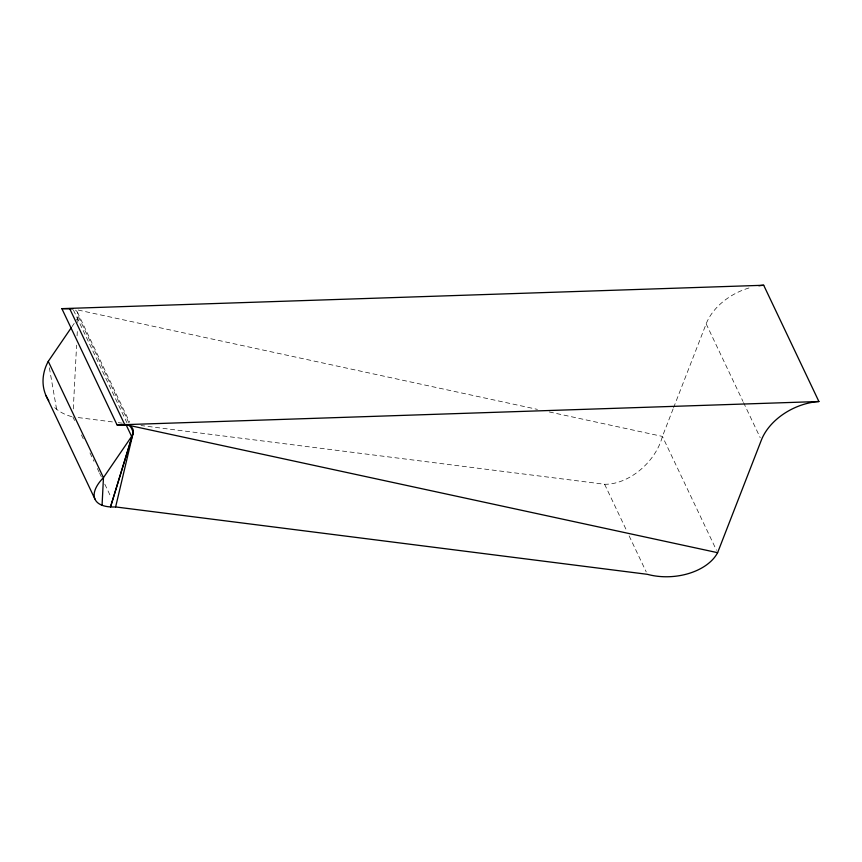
<?xml version="1.0" encoding="UTF-8"?>
<svg xmlns="http://www.w3.org/2000/svg" width="862" height="862" viewBox="0 0 862 862"><rect width="100%" height="100%" fill="white"/><g stroke="black" fill="none" stroke-linecap="round" stroke-linejoin="round"><path stroke-width="0.65" stroke-dasharray="4.31 3.23" d="M73.292 408.933L76.589 345.166M77.074 335.868L77.408 329.219M77.752 322.582L78.097 315.934L128.697 422.52M673.114 408.9L662.415 436.42A50.567 34.771 -45.4 0 1 604.618 484.272L141.012 425.537M673.599 407.651L706.161 323.843A52.733 36.506 -25.4 0 1 750.403 287.563M71.977 326.676L74.197 323.422M78.226 417.574L112.965 421.981M118.299 422.66L122.307 423.167M78.14 310.051L537.403 409.375M549.245 411.939L662.415 436.42L716.473 550.268M706.161 323.843L742.958 401.358M743.54 402.565L760.209 437.691M604.618 484.272L626.846 531.1M629.131 535.895L646.231 571.915M77.332 312.076L129.666 422.294M73.453 310.115L126.929 422.757M72.882 416.896L74.585 420.505M81.427 434.911L84.282 440.913M89.982 452.916L93.969 461.321M97.384 468.519L99.098 472.128M99.669 473.324L101.382 476.923M104.798 484.132L111.069 497.331M49.382 367.826L56.601 409.245M71.675 416.605A47.13 40.503 -26.1 0 1 53.132 406.131M75.533 310.126A12.133 8.394 -25.4 0 1 76.427 320.168"/><path stroke-width="1.29" d="M102.061 505.251L103.462 477.634L48.261 361.361L71.234 327.754M717.615 552.682L128.082 425.181L117.06 424.912L61.859 308.639L763.7 285.257L818.9 401.52A52.733 36.506 -25.4 0 0 761.361 440.116L717.615 552.682A51.02 32.896 -3.9 0 1 647.362 574.318L115.627 506.942L133.298 432.207L129.85 424.944M133.298 432.207L110.519 506.931L133.007 433.618M128.082 425.181A12.133 8.394 -25.4 0 1 131.627 436.441L103.462 477.634A47.615 21.151 -25 0 0 115.627 506.942M117.06 424.912L818.9 401.52M61.859 308.639L72.882 308.908M125.874 424.33L131.627 436.441M69.628 308.521L124.828 424.794M46.063 395.733L94.885 498.958M758.894 285.775A52.733 36.506 -25.4 0 1 763.7 285.257M48.8 400.755A47.13 40.503 -26.1 0 1 48.261 361.361"/></g></svg>
